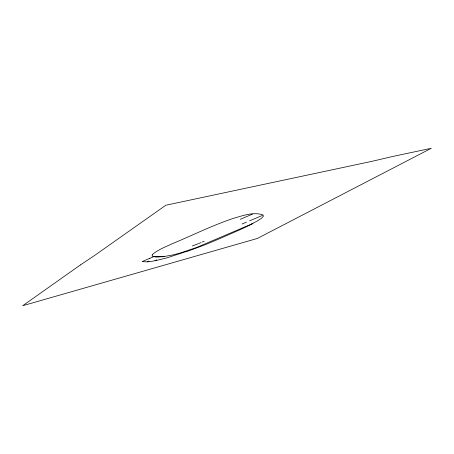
<?xml version="1.0" encoding="UTF-8"?>
<svg xmlns="http://www.w3.org/2000/svg" width="454" height="454" viewBox="0 0 454 454"><rect width="100%" height="100%" fill="white"/><g stroke="black" fill="none" stroke-linecap="round" stroke-linejoin="round"><path stroke-width="0.68" d="M149.661 258.4L153.9 256.584L164.297 256.47M199.062 243.389L200.997 242.561M202.285 242.01L204.221 241.182M240.262 219.299L252.56 214.089M149.848 258.298L142.085 261.589L146.642 261.879L148.997 261.124L147.244 261.867L153.321 261.101L156.755 260.04L155.03 260.766L166.788 257.917L186.662 251.385L186.344 251.749L205.134 244.746L220.031 238.492L242.408 228.668L253.037 223.499L252.015 223.726M242.005 224.021L246.46 222.148M249.643 220.809L262.367 215.451M198.46 243.633L192.337 245.994M152.266 254.944L152.084 256.124L155.994 257.106L162.952 256.709L172.157 255.086L179.54 253.236L196.656 247.464L250.546 224.492L257.157 221.064L261.64 218.181L263.49 216.115L262.815 214.799C252.878 211.768 242.725 215.69 233.197 218.425C212.217 225.445 192.382 235.416 171.964 243.849C165.256 246.982 158.123 249.632 152.419 254.478L152.266 254.944M80.392 264.96L22.7 305.718L257.316 238.475L431.3 148.282L392.71 156.477L371.826 161.357L165.823 205.242L94.636 255.432L80.392 264.96"/></g></svg>
